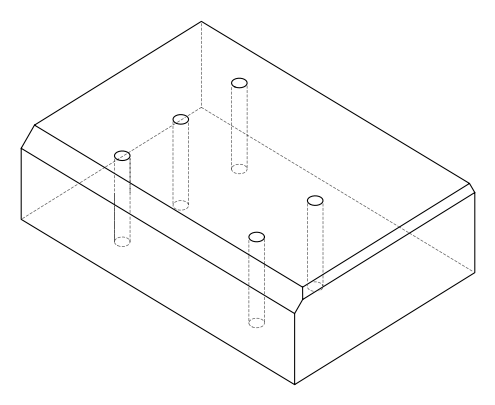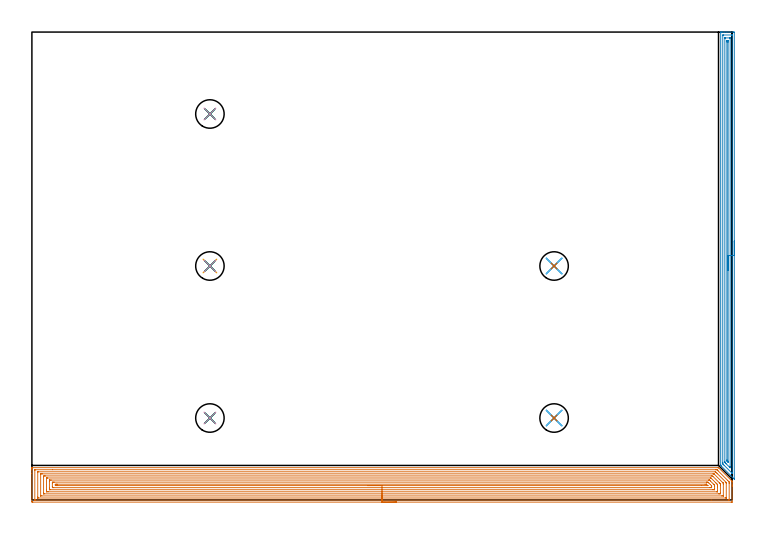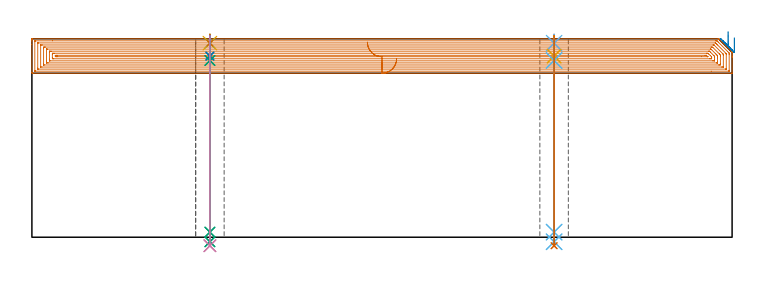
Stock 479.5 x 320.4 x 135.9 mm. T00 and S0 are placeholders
(PLAN: 22 operations, 16 tool changes, 51.2 min)
(1 AREA_MILL | FG_CHAMFER_SURFACE | UGT0205_001 | 34.68 min | 133526 mm3)
(2 AREA_MILL_1 | FG_CHAMFER_SURFACE_1 | UGT0205_001 | 9.84 min | 12971 mm3)
(3 SPOT_DRILL | STEP1HOLE | NXT0321_9005460120000 | 0.05 min | 153 mm3)
(4 SPOT_DRILL_1 | STEP1HOLE_1 | NXT0321_9005460120000 | 0.05 min | 217 mm3)
(5 SPOT_DRILL_2 | STEP1HOLE_2 | NXT0321_9005460120000 | 0.05 min | 177 mm3)
(6 SPOT_DRILL_3 | STEP1HOLE_3 | NXT0321_9005460120000 | 0.05 min | 188 mm3)
(7 SPOT_DRILL_4 | STEP1HOLE_4 | NXT0321_9005460120000 | 0.05 min | 148 mm3)
(8 DRILL_BLIND_HOLE_INTO_CENTER | STEP1HOLE | UGT0301_198 | 0.06 min | 416 mm3)
(9 GUN_DRILL_THROUGH_HOLE | STEP1HOLE | UGT0307_003 | 0.65 min | 4787 mm3)
(10 SPADE_DRILL_TO_ENLARGE_THROUGH_HOLE | STEP1HOLE | UGT0306_010 | 0.58 min | 35138 mm3)
(11 DRILL_BLIND_HOLE_INTO_CENTER_1 | STEP1HOLE_1 | UGT0301_198 | 0.06 min | 414 mm3)
(12 GUN_DRILL_THROUGH_HOLE_1 | STEP1HOLE_1 | UGT0307_003 | 0.65 min | 4758 mm3)
(13 SPADE_DRILL_TO_ENLARGE_THROUGH_HOLE_1 | STEP1HOLE_1 | UGT0306_010 | 0.58 min | 35166 mm3)
(14 DRILL_BLIND_HOLE_INTO_CENTER_2 | STEP1HOLE_2 | UGT0301_198 | 0.06 min | 396 mm3)
(15 GUN_DRILL_THROUGH_HOLE_2 | STEP1HOLE_2 | UGT0307_003 | 0.65 min | 4769 mm3)
(16 SPADE_DRILL_TO_ENLARGE_THROUGH_HOLE_2 | STEP1HOLE_2 | UGT0306_010 | 0.58 min | 35166 mm3)
(17 DRILL_BLIND_HOLE_INTO_CENTER_3 | STEP1HOLE_3 | UGT0301_198 | 0.06 min | 397 mm3)
(18 GUN_DRILL_THROUGH_HOLE_3 | STEP1HOLE_3 | UGT0307_003 | 0.65 min | 4744 mm3)
(19 SPADE_DRILL_TO_ENLARGE_THROUGH_HOLE_3 | STEP1HOLE_3 | UGT0306_010 | 0.58 min | 35173 mm3)
(20 DRILL_BLIND_HOLE_INTO_CENTER_4 | STEP1HOLE_4 | UGT0301_198 | 0.06 min | 413 mm3)
(21 GUN_DRILL_THROUGH_HOLE_4 | STEP1HOLE_4 | UGT0307_003 | 0.65 min | 4765 mm3)
(22 SPADE_DRILL_TO_ENLARGE_THROUGH_HOLE_4 | STEP1HOLE_4 | UGT0306_010 | 0.58 min | 35154 mm3)
(TOOL UGT0205_001 | Chamfer Mill 20 x 3 x 45 deg. | D20 FL50 Z2)
(TOOL NXT0321_9005460120000 | NC Spot Drill, 142deg, 12mm, Carbide, Uncoated | D12 PA142 FL30 Z2)
(TOOL UGT0301_198 | Twist Drill 7.9 mm | D7.9 PA118 FL73 Z2)
(TOOL UGT0307_003 | Gun Drill 7 mm | D7 PA130 FL24 Z1)
(TOOL UGT0306_010 | Spade Drill 19.5mm | D19.5 PA132 FL10 Z2)
(OP 1 AREA_MILL)
G17 G21 G94 G90
T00 M6
G54
G17 G0 G90 X249.75 Y-1.5 S1061 M3
G43 Z145.9 H0
Z122.3
G94 G1 X249.712 Z121.428 F250.
X249.598 Z120.564
X249.409 Z119.712
X249.147 Z118.88
X248.813 Z118.074
X248.41 Z117.3
X247.942 Z116.564
X247.41 Z115.872
X246.821 Z115.229
X246.178 Z114.64
X245.486 Z114.108
X244.75 Z113.64
X243.976 Z113.237
X243.17 Z112.903
X242.338 Z112.641
X241.486 Z112.452
X240.622 Z112.338
X239.75 Z112.3
X0.626
X0.355 Y-1.497 Z112.302
X0.01 Y-1.492 Z112.306
X0. Y-1.142 Z112.656
Y18.166 Z131.962
Y20.58 Z134.375
Y21.296 Z135.096
Y21.599 Z135.398
X0.007 Y22.031 Z135.823
X0.01 Y22.097 Z135.889
X0.179 Y22.1 Z135.9
X469.935
X470.205 Y22.094 Z135.892
X470.324 Y21.976 Z135.775
X470.379 Y21.921 Z135.721
X479.172 Y13.129 Z126.927
X479.32 Y12.982 Z126.778
X479.47 Y12.827 Z126.625
X479.495 Y12.794 Z126.591
X479.498 Y12.758 Z126.556
X479.5 Y12.736 Z126.534
Y11.641 Z125.435
Y10.389 Z124.186
Y9.853 Z123.647
Y9.227 Z123.022
X479.499 Y-1.498 Z112.3
X479.498
X478.874 Y-1.5
X239.75
Y-0.086 Z113.714
X2.414 Y-0.085 Z113.715
X2.308 Y-0.084 Z113.716
X2.098 Y-0.079 Z113.721
X2.009 Y-0.069 Z113.731
X2.006 Y-0.039 Z113.761
X2.004 Y0.02 Z113.82
X2. Y0.433 Z114.233
X2.001 Y20.099 Z133.899
X2.008 Y20.58 Z134.38
X2.01 Y20.677 Z134.477
X2.203 Y20.682 Z134.482
X2.309 Y20.685 Z134.485
X14.034 Y20.686 Z134.486
X468.147
X468.937 Y20.684 Z134.484
X469.041 Y20.682 Z134.482
X469.142 Y20.679 Z134.479
X469.258 Y20.58 Z134.38
X469.935 Y19.914 Z133.714
X476.421 Y13.429 Z127.229
X477.086 Y12.761 Z126.561
X477.304 Y12.535 Z126.335
X477.49 Y12.326 Z126.126
X477.496 Y12.125 Z125.925
X477.499 Y11.641 Z125.441
X477.5 Y11.227 Z125.027
X477.499 Y0.501 Z114.301
X477.492 Y0.02 Z113.82
X477.49 Y-0.077 Z113.723
X477.297 Y-0.082 Z113.718
X477.191 Y-0.085 Z113.715
X465.21 Y-0.086 Z113.714
X239.75
Y1.328 Z115.128
X4.202 Y1.329 Z115.129
X4.042 Y1.331 Z115.131
X4.016 Y1.333 Z115.133
X4.01 Y1.335 Z115.135
X4.007 Y1.364 Z115.164
X4.002 Y1.472 Z115.272
X4. Y2.009 Z115.809
X4.001 Y18.993 Z132.793
X4.006 Y19.195 Z132.995
X4.01 Y19.252 Z133.052
X4.015 Y19.266 Z133.066
X4.023 Y19.267 Z133.067
X4.082 Y19.27 Z133.07
X4.202 Y19.271 Z133.071
X467.907
X468.027 Y19.27 Z133.07
X468.086 Y19.267 Z133.067
X468.113 Y19.265 Z133.065
X468.147 Y19.245 Z133.045
X468.606 Y18.792 Z132.592
X469.041 Y18.36 Z132.16
X469.503 Y17.898 Z131.698
X475.298 Y12.102 Z125.902
X475.411 Y11.986 Z125.786
X475.466 Y11.927 Z125.727
X475.49 Y11.898 Z125.698
X475.493 Y11.842 Z125.642
X475.497 Y11.641 Z125.441
X475.5 Y11.44 Z125.24
X475.499 Y1.607 Z115.407
X475.494 Y1.404 Z115.204
X475.49 Y1.348 Z115.148
X475.485 Y1.334 Z115.134
X475.477 Y1.333 Z115.133
X475.418 Y1.33 Z115.13
X475.298 Y1.329 Z115.129
X239.75 Y1.328 Z115.128
Y2.743 Z116.543
X6.842
X6.029 Y2.748 Z116.548
X6.012 Y2.749 Z116.549
X6.008 Y2.768 Z116.568
X6.003 Y2.822 Z116.622
X6.001 Y2.931 Z116.731
Y17.667 Z131.467
X6.003 Y17.777 Z131.577
X6.008 Y17.832 Z131.632
X6.012 Y17.851 Z131.651
X6.035 Y17.853 Z131.653
X6.883 Y17.857 Z131.657
X6.924
X466.4
X466.826 Y17.855 Z131.655
X467.039 Y17.852 Z131.652
X467.088 Y17.85 Z131.65
X467.149 Y17.795 Z131.595
X467.253 Y17.697 Z131.497
X473.31 Y11.641 Z125.441
X473.408 Y11.541 Z125.341
X473.464 Y11.478 Z125.278
X473.49 Y11.445 Z125.245
X473.493 Y11.42 Z125.22
X473.498 Y11.199 Z124.999
X473.5 Y10.757 Z124.557
X473.499 Y2.933 Z116.733
X473.497 Y2.823 Z116.623
X473.492 Y2.768 Z116.568
X473.488 Y2.749 Z116.549
X473.465 Y2.747 Z116.547
X472.617 Y2.743 Z116.543
X472.576
X239.75
Y4.157 Z117.957
X8.671 Y4.158 Z117.958
X8.106 Y4.161 Z117.961
X8.035 Y4.164 Z117.964
X8.01 Y4.181 Z117.981
X8.003 Y4.264 Z118.064
X8.001 Y4.49 Z118.29
X8. Y5.161 Z118.961
X8.001 Y15.887 Z129.687
X8.006 Y16.11 Z129.91
X8.016 Y16.436 Z130.236
X8.341 Y16.44 Z130.24
X8.671 Y16.442 Z130.242
X9.233 Y16.443 Z130.243
X465.133 Y16.442 Z130.242
X465.465 Y16.441 Z130.241
X466.034 Y16.436 Z130.236
X466.359 Y16.141 Z129.941
X470.829 Y11.673 Z125.473
X470.86 Y11.641 Z125.441
X471.49 Y10.98 Z124.78
X471.493 Y10.747 Z124.547
X471.5 Y10.076 Z123.876
X471.499 Y4.713 Z118.513
X471.494 Y4.49 Z118.29
X471.484 Y4.164 Z117.964
X471.159 Y4.159 Z117.959
X470.829 Y4.158 Z117.958
X470.267 Y4.157 Z117.957
X239.75
Y5.571 Z119.371
X11.165
X10.459 Y5.572 Z119.372
X10.269 Y5.574 Z119.374
X10.085 Y5.578 Z119.378
X10.01 Y5.586 Z119.386
X10.007 Y5.63 Z119.43
X10.002 Y5.841 Z119.641
X10. Y6.277 Z120.077
Y6.736 Z120.536
Y14.781 Z128.581
X10.003 Y14.935 Z128.735
X10.006 Y14.99 Z128.79
X10.01 Y15.018 Z128.818
X10.021 Y15.022 Z128.822
X10.106 Y15.024 Z128.824
X10.459 Y15.028 Z128.828
X10.647 Y15.029 Z128.829
X464.571 Y15.028 Z128.828
X464.76
X464.935 Y15.024 Z128.824
X465.019 Y15.022 Z128.822
X465.196 Y14.85 Z128.65
X465.465 Y14.586 Z128.386
X468.411 Y11.641 Z125.441
X469.041 Y11.006 Z124.806
X469.289 Y10.747 Z124.547
X469.49 Y10.515 Z124.315
X469.497 Y10.291 Z124.091
X469.5 Y8.959 Z122.759
Y6.277 Z120.077
Y5.819 Z119.619
X469.497 Y5.665 Z119.465
X469.494 Y5.61 Z119.41
X469.49 Y5.582 Z119.382
X469.479 Y5.578 Z119.378
X469.394 Y5.576 Z119.376
X469.041 Y5.572 Z119.372
X468.853 Y5.571 Z119.371
X239.75
Y6.985 Z120.785
X12.432 Y6.986 Z120.786
X12.247 Y6.987 Z120.787
X12.062 Y6.991 Z120.791
X12.017 Y6.992 Z120.792
X12.01 Y7.024 Z120.824
X12.005 Y7.089 Z120.889
X12.002 Y7.171 Z120.971
X12. Y7.418 Z121.218
Y8.065 Z121.865
Y12.782 Z126.582
X12.004 Y13.429 Z127.229
X12.007 Y13.552 Z127.352
X12.01 Y13.607 Z127.407
X12.066 Y13.61 Z127.41
X12.247 Y13.612 Z127.412
X12.955 Y13.614 Z127.414
X13.141 Y13.615 Z127.415
X463.492 Y13.614 Z127.414
X463.677 Y13.613 Z127.413
X463.863 Y13.61 Z127.41
X463.982 Y13.608 Z127.408
X464.044 Y13.55 Z127.35
X464.171 Y13.429 Z127.229
X464.571 Y13.031 Z126.831
X466.855 Y10.747 Z124.547
X467.253 Y10.345 Z124.145
X467.49 Y10.098 Z123.898
X467.495 Y9.853 Z123.653
X467.499 Y9.607 Z123.407
X467.5 Y7.818 Z121.618
X467.496 Y7.171 Z120.971
X467.493 Y7.048 Z120.848
X467.49 Y6.993 Z120.793
X467.434 Y6.99 Z120.79
X467.253 Y6.988 Z120.788
X466.545 Y6.985 Z120.785
X466.359
X239.75
Y8.4 Z122.2
X14.929
X14.592 Y8.401 Z122.201
X14.035 Y8.407 Z122.207
X14.002 Y8.959 Z122.759
X14.001 Y8.993 Z122.793
Y11.674 Z125.474
X14.035 Y12.193 Z125.993
X14.372 Y12.197 Z125.997
X14.929 Y12.2 Z126.
X15.263
X461.889
X462.226 Y12.199 Z125.999
X462.783 Y12.193 Z125.993
X462.96 Y12.181 Z125.981
X463.143 Y12.003 Z125.803
X463.512 Y11.641 Z125.441
X464.571 Y10.582 Z124.382
X465.293 Y9.853 Z123.653
X465.465 Y9.676 Z123.476
X465.498 Y8.959 Z122.759
Y8.926 Z122.726
X465.465 Y8.407 Z122.207
X465.128 Y8.403 Z122.203
X464.571 Y8.4 Z122.2
X464.237
X239.75
Y9.814 Z123.614
X17.65
X16.754 Y9.815 Z123.615
X16.717 Y9.816 Z123.616
X16.01 Y9.853 Z123.653
X16.005 Y10.564 Z124.364
X16.01 Y10.747 Z124.547
X16.68 Y10.784 Z124.584
X16.717 Y10.785 Z124.585
X17.571 Y10.786 Z124.586
X460.996
X461.854 Y10.783 Z124.583
X461.889 Y10.779 Z124.579
X461.917 Y10.774 Z124.574
X461.948 Y10.747 Z124.547
X462.783 Y9.92 Z123.72
X462.848 Y9.853 Z123.653
X462.867 Y9.829 Z123.629
X462.871 Y9.82 Z123.62
X462.86 Y9.818 Z123.618
X462.822 Y9.815 Z123.615
X458.457 Y9.814 Z123.614
X239.75
X238.878 Z123.652
X238.014 Z123.766
X237.162 Z123.954
X236.33 Z124.217
X235.524 Z124.551
X234.75 Z124.953
X234.014 Z125.422
X233.322 Z125.953
X232.679 Z126.543
X232.09 Z127.186
X231.558 Z127.878
X231.09 Z128.614
X230.687 Z129.388
X230.353 Z130.194
X230.091 Z131.026
X229.902 Z131.877
X229.788 Z132.742
X229.75 Z133.614
G0 Z145.9
M5
M2
(OP 2 AREA_MILL_1)
G17 G21 G94 G90
T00 M6
G54
G17 G0 G90 X481. Y177.35 S1061 M3
G43 Z145.9 H0
Z136.6
G94 G1 Y177.312 Z135.728 F250.
Y177.198 Z134.864
Y177.009 Z134.012
Y176.747 Z133.18
Y176.413 Z132.374
Y176.01 Z131.6
Y175.542 Z130.864
Y175.01 Z130.172
Y174.421 Z129.529
Y173.778 Z128.94
Y173.086 Z128.408
Y172.35 Z127.94
Y171.576 Z127.537
Y170.77 Z127.203
Y169.938 Z126.941
Y169.086 Z126.752
Y168.222 Z126.638
Y167.35 Z126.6
Y14.389
X480.995 Y14.331 Z126.603
X480.993 Y14.319 Z126.605
X480.968 Y14.331 Z126.63
X478.362 Y16.938 Z129.238
X472.118 Y23.182 Z135.482
X471.845 Y23.454 Z135.751
X471.705 Y23.597 Z135.891
X471.7 Y23.867 Z135.9
Y320.22
X471.703 Y320.39 Z135.888
X471.77 Y320.393 Z135.822
X472.205 Y320.4 Z135.395
X472.502 Z135.098
X473.221 Z134.374
X474.475 Z133.122
X475.903 Z131.693
X480.373 Z127.225
X480.642 Y320.398 Z126.956
X480.992 Y320.39 Z126.606
X480.999 Y320.041 Z126.599
X481. Y167.35 Z126.6
X479.586 Z128.014
X479.585 Y18.396 Z128.015
X479.584 Y18.289 Z128.016
X479.581 Y18.219 Z128.019
X479.578 Y18.184 Z128.022
X479.559 Y18.2 Z128.041
X479.479 Y18.274 Z128.121
X479.247 Y18.503 Z128.353
X473.884 Y23.867 Z133.716
X473.221 Y24.541 Z134.379
X473.121 Y24.659 Z134.479
X473.118 Y24.761 Z134.482
X473.116 Y24.866 Z134.484
X473.114 Y25.655 Z134.486
Y25.761
X473.115 Y317.985 Z134.485
Y318.091
X473.118 Y318.199 Z134.482
X473.124 Y318.39 Z134.476
X473.221 Y318.392 Z134.379
X473.701 Y318.399 Z133.899
X479.479 Z128.121
X479.538 Y318.398 Z128.062
X479.573 Y318.394 Z128.027
X479.578 Y318.392 Z128.022
X479.581 Y318.366 Z128.019
X479.583 Y318.306 Z128.017
X479.585 Y318.092 Z128.015
X479.586 Y317.985 Z128.014
Y167.35
X478.172 Z129.428
X478.171 Y22.973 Z129.429
X478.17 Y22.494 Z129.43
X478.165 Y22.079 Z129.435
X478.164 Y22.047 Z129.436
X478.126 Y22.079 Z129.474
X477.691 Y22.509 Z129.909
X475.439 Y24.761 Z132.161
X475.009 Y25.193 Z132.591
X474.553 Y25.655 Z133.047
X474.535 Y25.688 Z133.065
X474.533 Y25.715 Z133.067
X474.53 Y25.775 Z133.07
X474.529 Y25.895 Z133.071
X474.528 Y26.135 Z133.072
X474.529 Y316.197 Z133.071
X474.53 Y316.317 Z133.07
X474.533 Y316.376 Z133.067
X474.534 Y316.385 Z133.066
X474.547 Y316.39 Z133.053
X474.604 Y316.394 Z132.996
X474.807 Y316.399 Z132.793
X477.894 Z129.706
X478.029 Y316.398 Z129.571
X478.137 Y316.393 Z129.463
X478.166 Y316.39 Z129.434
X478.167 Y316.383 Z129.433
X478.169 Y316.357 Z129.431
X478.171 Y316.197 Z129.429
X478.172 Y167.35 Z129.428
X476.757 Z130.843
Y26.549
X476.755 Y26.15 Z130.845
X476.752 Y25.951 Z130.848
X476.751 Y25.916 Z130.849
X476.725 Y25.936 Z130.875
X476.662 Y25.995 Z130.938
X476.102 Y26.549 Z131.498
X476.004 Y26.652 Z131.596
X475.958 Y26.702 Z131.642
X475.95 Y26.793 Z131.65
X475.943 Y27.442 Z131.657
Y313.555
X475.948 Y314.365 Z131.652
X475.949 Y314.388 Z131.651
X475.968 Y314.391 Z131.632
X476.022 Y314.396 Z131.578
X476.131 Y314.399 Z131.469
X476.35 Y314.4 Z131.25
X476.569 Y314.399 Z131.031
X476.678 Y314.396 Z130.922
X476.732 Y314.391 Z130.868
X476.751 Y314.388 Z130.849
X476.757 Y313.515 Z130.843
Y167.35
Y166.478 Z130.881
Y165.614 Z130.995
Y164.762 Z131.183
Y163.93 Z131.446
Y163.124 Z131.78
Y162.35 Z132.182
Y161.614 Z132.651
Y160.922 Z133.182
Y160.279 Z133.772
Y159.69 Z134.415
Y159.158 Z135.107
Y158.69 Z135.843
Y158.287 Z136.616
Y157.953 Z137.422
Y157.691 Z138.254
Y157.502 Z139.106
Y157.388 Z139.971
Y157.35 Z140.843
G0 Z145.9
M5
M2
(OP 3 SPOT_DRILL)
G17 G21 G94 G90
T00 M6
G54
G17 G0 G90 X121.9 Y56.1 S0 M3
G43 Z145.9 H0
G94 G81 G98 Z132.9 F250. R138.9
G80
M5
M2
(OP 4 SPOT_DRILL_1)
G17 G21 G94 G90
T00 M6
G54
G17 G0 G90 X357.6 Y56.1 S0 M3
G43 Z145.9 H0
G94 G81 G98 Z132.9 F250. R138.9
G80
M5
M2
(OP 5 SPOT_DRILL_2)
G17 G21 G94 G90
T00 M6
G54
G17 G0 G90 X121.9 Y160.2 S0 M3
G43 Z145.9 H0
G94 G81 G98 Z132.9 F250. R138.9
G80
M5
M2
(OP 6 SPOT_DRILL_3)
G17 G21 G94 G90
T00 M6
G54
G17 G0 G90 X357.6 Y160.2 S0 M3
G43 Z145.9 H0
G94 G81 G98 Z132.9 F250. R138.9
G80
M5
M2
(OP 7 SPOT_DRILL_4)
G17 G21 G94 G90
T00 M6
G54
G17 G0 G90 X121.9 Y264.3 S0 M3
G43 Z145.9 H0
G94 G81 G98 Z132.9 F250. R138.9
G80
M5
M2
(OP 8 DRILL_BLIND_HOLE_INTO_CENTER)
G17 G21 G94 G90
T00 M6
G54
G17 G0 G90 X121.9 Y56.1 S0 M3
G43 Z145.9 H0
G94 G81 G98 Z124.05 F250. R137.9
G80
M5
M2
(OP 9 GUN_DRILL_THROUGH_HOLE)
G17 G21 G94 G90
T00 M6
G54
G17 G0 G90 X121.9 Y56.1 M8
G43 Z145.9 H0
Z136.443
S716 M3
G94 G1 Z121.021 F125. M26
G4 X.084
Z3.5 F250.
G4 X.084
Z-3.132 F125.
G4 X.084
M5
M9
G0 Z136.443
Z145.9
M2
(OP 10 SPADE_DRILL_TO_ENLARGE_THROUGH_HOLE)
G17 G21 G94 G90
T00 M6
G54
G17 G0 G90 X121.9 Y56.1 S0 M3
G43 Z145.9 H0
G94 G73 G98 Z-5.841 F250. Q17.718 R137.9
G80
M5
M2
(OP 11 DRILL_BLIND_HOLE_INTO_CENTER_1)
G17 G21 G94 G90
T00 M6
G54
G17 G0 G90 X357.6 Y56.1 S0 M3
G43 Z145.9 H0
G94 G81 G98 Z124.05 F250. R137.9
G80
M5
M2
(OP 12 GUN_DRILL_THROUGH_HOLE_1)
G17 G21 G94 G90
T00 M6
G54
G17 G0 G90 X357.6 Y56.1 M8
G43 Z145.9 H0
Z136.443
S716 M3
G94 G1 Z121.021 F125. M26
G4 X.084
Z3.5 F250.
G4 X.084
Z-3.132 F125.
G4 X.084
M5
M9
G0 Z136.443
Z145.9
M2
(OP 13 SPADE_DRILL_TO_ENLARGE_THROUGH_HOLE_1)
G17 G21 G94 G90
T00 M6
G54
G17 G0 G90 X357.6 Y56.1 S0 M3
G43 Z145.9 H0
G94 G73 G98 Z-5.841 F250. Q17.718 R137.9
G80
M5
M2
(OP 14 DRILL_BLIND_HOLE_INTO_CENTER_2)
G17 G21 G94 G90
T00 M6
G54
G17 G0 G90 X121.9 Y160.2 S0 M3
G43 Z145.9 H0
G94 G81 G98 Z124.05 F250. R137.9
G80
M5
M2
(OP 15 GUN_DRILL_THROUGH_HOLE_2)
G17 G21 G94 G90
T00 M6
G54
G17 G0 G90 X121.9 Y160.2 M8
G43 Z145.9 H0
Z136.443
S716 M3
G94 G1 Z121.021 F125. M26
G4 X.084
Z3.5 F250.
G4 X.084
Z-3.132 F125.
G4 X.084
M5
M9
G0 Z136.443
Z145.9
M2
(OP 16 SPADE_DRILL_TO_ENLARGE_THROUGH_HOLE_2)
G17 G21 G94 G90
T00 M6
G54
G17 G0 G90 X121.9 Y160.2 S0 M3
G43 Z145.9 H0
G94 G73 G98 Z-5.841 F250. Q17.718 R137.9
G80
M5
M2
(OP 17 DRILL_BLIND_HOLE_INTO_CENTER_3)
G17 G21 G94 G90
T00 M6
G54
G17 G0 G90 X357.6 Y160.2 S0 M3
G43 Z145.9 H0
G94 G81 G98 Z124.05 F250. R137.9
G80
M5
M2
(OP 18 GUN_DRILL_THROUGH_HOLE_3)
G17 G21 G94 G90
T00 M6
G54
G17 G0 G90 X357.6 Y160.2 M8
G43 Z145.9 H0
Z136.443
S716 M3
G94 G1 Z121.021 F125. M26
G4 X.084
Z3.5 F250.
G4 X.084
Z-3.132 F125.
G4 X.084
M5
M9
G0 Z136.443
Z145.9
M2
(OP 19 SPADE_DRILL_TO_ENLARGE_THROUGH_HOLE_3)
G17 G21 G94 G90
T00 M6
G54
G17 G0 G90 X357.6 Y160.2 S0 M3
G43 Z145.9 H0
G94 G73 G98 Z-5.841 F250. Q17.718 R137.9
G80
M5
M2
(OP 20 DRILL_BLIND_HOLE_INTO_CENTER_4)
G17 G21 G94 G90
T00 M6
G54
G17 G0 G90 X121.9 Y264.3 S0 M3
G43 Z145.9 H0
G94 G81 G98 Z124.05 F250. R137.9
G80
M5
M2
(OP 21 GUN_DRILL_THROUGH_HOLE_4)
G17 G21 G94 G90
T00 M6
G54
G17 G0 G90 X121.9 Y264.3 M8
G43 Z145.9 H0
Z136.443
S716 M3
G94 G1 Z121.021 F125. M26
G4 X.084
Z3.5 F250.
G4 X.084
Z-3.132 F125.
G4 X.084
M5
M9
G0 Z136.443
Z145.9
M2
(OP 22 SPADE_DRILL_TO_ENLARGE_THROUGH_HOLE_4)
G17 G21 G94 G90
T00 M6
G54
G17 G0 G90 X121.9 Y264.3 S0 M3
G43 Z145.9 H0
G94 G73 G98 Z-5.841 F250. Q17.718 R137.9
G80
M5
M2
